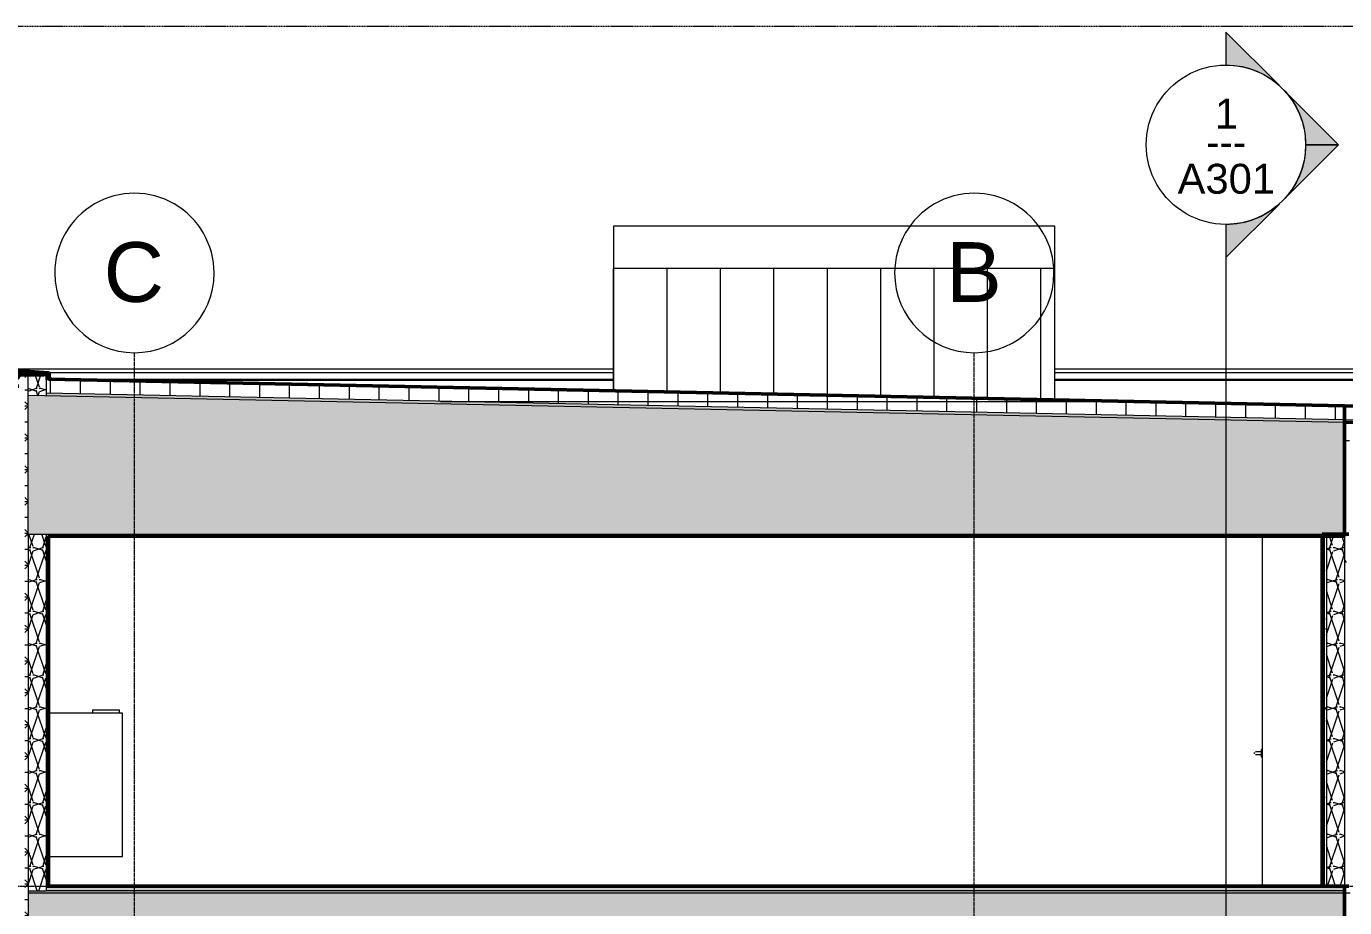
# Model space of a CAD drawing. Header units: inches. Extents: x 9661 to 16493, y -360 to 681.
# Drawn here: x 11249.6 to 11646.7, y 261.5 to 527 of the extents above; entities that cross this region are included whole.
import ezdxf

# ---------------------------------------------------------------- set-up
doc = ezdxf.new("R2010")
doc.units = ezdxf.units.IN
doc.header["$MEASUREMENT"] = 0
doc.linetypes.add('Aligning Line 1_8_', pattern=[0.25, 0.125, -0.125])
doc.linetypes.add('Grid Line 1_2_', pattern=[0.8749999999999999, 0.4999999999999999, -0.125, 0.125, -0.125])
for name, color, linetype, lineweight in [('0-1', 7, 'Continuous', 5), ('0-2', 135, 'Continuous', 9), ('A-DOOR-2', 7, 'Continuous', 9), ('A-FLOR-3', 55, 'Continuous', 13), ('A-FLOR-4', 8, 'Continuous', 5), ('A-FLOR-9', 192, 'Continuous', 50), ('A-FLOR-LEVL-1', 51, 'Grid Line 1_2_', 9), ('A-FLOR-MCUT', 51, 'Continuous', 13), ('A-FLOR-PATT-2', 8, 'Continuous', 9), ('A-GENM-1', 135, 'Continuous', 9), ('A-ROOF', 132, 'Continuous', 13), ('A-ROOF-1', 55, 'Continuous', 13), ('A-ROOF-2', 132, 'Continuous', 50), ('A-ROOF-PATT-1', 132, 'Continuous', 9), ('A-WALL', 113, 'Continuous', 13), ('A-WALL-1', 10, 'Continuous', 13), ('A-WALL-2', 55, 'Continuous', 13), ('A-WALL-8', 113, 'Continuous', 50), ('A-WALL-PATT-1', 7, 'Continuous', 9), ('A-WALL-PATT-2', 53, 'Continuous', 9), ('A-WALL-PATT-3', 135, 'Continuous', 9), ('A-WALL-PATT-5', 111, 'Continuous', 9), ('G-ANNO-SYMB', 111, 'Aligning Line 1_8_', 9), ('G-ANNO-SYMB-1', 111, 'Continuous', 9), ('I-WALL-1', 55, 'Continuous', 13), ('I-WALL-2', 250, 'Continuous', 50), ('S-BEAM-1', 135, 'Continuous', 9), ('S-FNDN-1', 55, 'Continuous', 13), ('S-GRID-1', 1, 'Grid Line 1_2_', 9), ('S-GRID-IDEN', 1, 'Continuous', 9)]:
    doc.layers.add(name, color=color, linetype=linetype, lineweight=lineweight)
doc.styles.add('Arial', font='arial.ttf', dxfattribs={"height": 8.999999999999991})
doc.styles.add('Arial_1', font='arial.ttf', dxfattribs={"height": 17.99999999999998})
doc.styles.add('Century Gothic', font='ufonts.com_century-gothic.ttf', dxfattribs={"height": 8.999999999999991})
pattern_1 = [(0, (10995.947, 72), (30.72, 7.68), [1.267, -21.773, 1.267, -21.773, -122.88]), (0, (10995.947, 72), (30.72, 7.68), [-46.08, 1.267, -44.813, 1.267, -21.773, -53.76]), (0, (10995.947, 72), (30.72, 7.68), [-115.2, 1.267, -14.093, 1.267, -37.133]), (120, (11007.467, 75.84), (-22.01107510106448, 22.76430040425796), [1.267, -21.773, 1.267, -21.773, -122.88]), (120, (11007.467, 75.84), (-22.01107510106448, 22.76430040425796), [-46.07999999999999, 1.267, -44.813, 1.267, -21.773, -53.75999999999999]), (120, (11007.467, 75.84), (-22.01107510106448, 22.76430040425796), [-115.2, 1.267, -14.093, 1.267, -37.133]), (240, (11011.307, 91.2), (-8.708924898935503, -30.44430040425795), [1.267, -21.773, 1.267, -21.773, -122.88]), (240, (11011.307, 91.2), (-8.708924898935503, -30.44430040425795), [-46.08, 1.267, -44.813, 1.267, -21.773, -53.76]), (240, (11011.307, 91.2), (-8.708924898935503, -30.44430040425795), [-115.2, 1.267, -14.093, 1.267, -37.133])]
pattern_2 = [(161.57, (10996.427, 72.48), (-3.839953775732406, -1.544153678278981e-05), [0, -27.322, 3.034, 0]), (18.43, (10995.467, 72.48), (-3.839953775732406, 1.544153678301186e-05), [0, -27.322, 3.034, 0]), (108.43, (10996.427, 72.48), (1.919622001632167, -9.600524588315459), [9.105999999999998, -21.25]), (71.57, (10995.467, 72.48), (1.919622001632168, 9.600524588315459), [9.106, -21.25])]
pattern_3 = [(0, (10995.947, 72), (0, 4.798), []), (315, (10995.947, 72), (4.798426617131912, 0), [6.786, -6.786]), (45, (10995.947, 72), (4.798426617131912, 0), [6.786, -6.786])]
pattern_4 = [(90, (11555.239, 398), (-16.082, 9.847384911943867e-16), [])]

# ---------------------------------------------------------------- blocks, each defined once
blk = doc.blocks.new('HOLLOW METAL - UNIT DOOR-2125825-BUILDING SECTION - EAST_WEST - LOOKING NORTH')
at = {"layer": 'A-DOOR-2'}
for p, q in [((11621.6744354805, 308.3937007874019), (11620.49333311829, 308.3937007874019)), ((11620.49333311829, 307.6062992125987), (11621.6744354805, 307.6062992125987)), ((11621.9893961104, 309.1811023622051), (11621.6744354805, 309.1811023622051)), ((11621.6744354805, 308.0000000000001), (11621.6744354805, 309.1811023622047)), ((11621.6744354805, 306.8188976377953), (11621.6744354805, 308.0000000000001)), ((11621.6744354805, 306.8188976377956), (11621.9893961104, 306.8188976377956))]:
    blk.add_line(p, q, dxfattribs=at)
at = {"layer": 'A-DOOR-2', "flags": 128}
for points in [[(11619.90278193719, 307.6062992125987), (11619.90325431515, 307.6062992125987), (11619.90467069331, 307.6062992125987), (11619.90702880578, 307.6062992125987), (11619.91032488008, 307.6062992125987), (11619.91455364319, 307.6062992125987), (11619.91970833, 307.6062992125987), (11619.9257806941, 307.6062992125987), (11619.932761021, 307.6062992125987), (11619.94063814368, 307.6062992125987), (11619.94939946042, 307.6062992125987), (11619.95903095497, 307.6062992125987), (11619.96951721901, 307.6062992125987), (11619.98084147675, 307.6062992125987), (11619.99298561179, 307.6062992125987), (11620.0059301961, 307.6062992125987), (11620.01965452112, 307.6062992125987), (11620.03413663084, 307.6062992125987), (11620.04935335699, 307.6062992125987), (11620.06528035605, 307.6062992125987), (11620.08189214821, 307.6062992125987), (11620.09916215815, 307.6062992125987), (11620.11706275755, 307.6062992125987), (11620.13556530925, 307.6062992125987), (11620.15464021313, 307.6062992125987), (11620.17425695341, 307.6062992125987), (11620.19438414749, 307.6062992125987), (11620.21498959614, 307.6062992125987), (11620.23604033506, 307.6062992125987), (11620.25750268754, 307.6062992125987), (11620.27934231841, 307.6062992125987), (11620.3015242889, 307.6062992125987), (11620.32401311261, 307.6062992125987), (11620.3467728122, 307.6062992125987), (11620.36976697702, 307.6062992125987), (11620.39295882131, 307.6062992125987), (11620.41631124306, 307.6062992125987), (11620.43978688337, 307.6062992125987), (11620.46334818625, 307.6062992125987), (11620.48695745862, 307.6062992125987), (11620.49333311829, 307.6062992125987)], [(11620.49333311829, 308.3937007874019), (11620.46971736976, 308.3937007874019), (11620.44613940138, 308.3937007874019), (11620.42263693289, 308.3937007874019), (11620.39924756321, 308.3937007874019), (11620.37600871035, 308.3937007874019), (11620.35295755151, 308.3937007874019), (11620.33013096363, 308.3937007874019), (11620.30756546439, 308.3937007874019), (11620.28529715376, 308.3937007874019), (11620.2633616563, 308.3937007874019), (11620.24179406412, 308.3937007874019), (11620.22062888077, 308.3937007874019), (11620.19989996602, 308.3937007874019), (11620.17964048173, 308.3937007874019), (11620.15988283873, 308.3937007874019), (11620.14065864505, 308.3937007874019), (11620.12199865529, 308.3937007874019), (11620.10393272146, 308.3937007874019), (11620.0864897452, 308.3937007874019), (11620.06969763154, 308.3937007874019), (11620.0535832443, 308.3937007874019), (11620.03817236304, 308.3937007874019), (11620.0234896419, 308.3937007874019), (11620.00955857009, 308.3937007874019), (11619.99640143435, 308.3937007874019), (11619.98403928331, 308.3937007874019), (11619.97249189376, 308.3937007874019), (11619.96177773906, 308.3937007874019), (11619.95191395957, 308.3937007874019), (11619.94291633524, 308.3937007874019), (11619.93479926035, 308.3937007874019), (11619.92757572049, 308.3937007874019), (11619.92125727177, 308.3937007874019), (11619.91585402237, 308.3937007874019), (11619.91137461633, 308.3937007874019), (11619.90782621976, 308.3937007874019), (11619.90521450932, 308.3937007874019), (11619.90354366319, 308.3937007874019), (11619.90281635438, 308.3937007874019)]]:
    blk.add_lwpolyline(points, dxfattribs=at)
at = {"layer": 'A-DOOR-2'}
for radius, start, end in [(0.3937007874010305, 150.0000000001011, 180), (0.3937007874031434, 180, 210.0000000000293), (0.3937007874010305, 82.77245061744236, 90), (0.3937007874020295, 269.9999999999996, 277.2275493833369)]:
    blk.add_arc((11619.9027819372, 308), radius, start, end, dxfattribs=at)
blk = doc.blocks.new('Dimension Lumber - LVL - 3_5X5_5-V17-BUILDING SECTION - EAST_WEST - LOOKING NORTH')
at = {"layer": 'S-BEAM-1'}
for p, q in [((11646.7393961105, 407.6645406707765), (11648.35673748464, 407.6308342482089)), ((11648.24213887188, 402.1320282725488), (11646.7393961105, 402.1633463871631))]:
    blk.add_line(p, q, dxfattribs=at)
blk = doc.blocks.new('CTR - 1st Phase - Common Walls_rvt-1-BUILDING SECTION - EAST_WEST - LOOKING NORTH')
at = {"layer": 'A-WALL-PATT-1'}
h = blk.add_hatch(dxfattribs=at)
h.set_pattern_fill('FP_1', color=256, style=0, pattern_type=2)
h.set_pattern_definition(pattern_1)
h.paths.add_polyline_path([(11640.6143961105, 268), (11640.6143961105, 373.3749815333413), (11639.9893961105, 373.3749815333413), (11639.9893961105, 268)], flags=0)
h = blk.add_hatch(dxfattribs=at)
h.set_pattern_fill('FP_1', color=256, style=0, pattern_type=2)
h.set_pattern_definition(pattern_1)
h.paths.add_polyline_path([(11641.23939611049, 268), (11641.23939611049, 373.3749815333413), (11640.6143961105, 373.3749815333413), (11640.6143961105, 268)], flags=0)
h = blk.add_hatch(dxfattribs=at)
h.set_pattern_fill('FP_1', color=256, style=0, pattern_type=2)
h.set_pattern_definition(pattern_1)
h.paths.add_polyline_path([(11647.3643961105, 268), (11647.3643961105, 373.9999815333431), (11646.73939611051, 373.9999815333431), (11646.7393961105, 268)], flags=0)
at = {"layer": 'A-WALL-PATT-2'}
h = blk.add_hatch(dxfattribs=at)
h.set_pattern_fill('FP_4', color=256, style=0, pattern_type=2)
h.set_pattern_definition(pattern_2)
h.paths.add_polyline_path([(11646.7393961105, 268), (11646.73939611051, 373.9999815333417), (11641.23939611049, 373.9999815333417), (11641.23939611049, 268)], flags=0)
at = {"layer": 'A-WALL-1'}
for p, q in [((11640.61439611049, 373.9999999998856), (11640.61439611049, 267.9999999999999)), ((11641.23939611049, 373.9999999998856), (11641.23939611049, 267.9999999999999)), ((11646.73939611049, 373.9999999998856), (11646.73939611049, 267.9999999999999))]:
    blk.add_line(p, q, dxfattribs=at)
at = {"layer": 'I-WALL-1'}
blk.add_line((11621.9893961104, 267.9999999999999), (11621.9893961104, 373.3749815333413), dxfattribs=at)
at = {"layer": 'I-WALL-2'}
for p, q in [((11639.98939611049, 373.9999999998856), (11639.98939611049, 267.9999999999999)), ((11647.98939611049, 373.9999999998856), (11639.98939611049, 373.9999999998856)), ((11639.98939611049, 267.9999999999999), (11647.98939611049, 267.9999999999999))]:
    blk.add_line(p, q, dxfattribs=at)
at = {"layer": '0-2'}
for name in ['Dimension Lumber - LVL - 3_5X5_5-V17-BUILDING SECTION - EAST_WEST - LOOKING NORTH', 'HOLLOW METAL - UNIT DOOR-2125825-BUILDING SECTION - EAST_WEST - LOOKING NORTH']:
    blk.add_blockref(name, (0, 0), dxfattribs=at)
blk = doc.blocks.new('Basic Wall _ EXT - FIBER CEMENT - SMALL - ___-2145931-BUILDING SECTION - EAST_WEST - LOOKING NORTH')
at = {"layer": 'A-WALL-1'}
h = blk.add_hatch(color=256, dxfattribs=at)
h.paths.add_polyline_path([(11247.38548986048, 418.5387564382648), (11247.35392238994, 418.617496595712), (11240.90416868915, 418.617496595712), (11240.90416868908, 423.5790253751289), (11256.33462787912, 422.4837115975643), (11256.38506831664, 422.4143501840437), (11256.40756841615, 422.3545258244436), (11256.41354497148, 421.4394534920731), (11256.48630857367, 421.4394534920731), (11256.44400082447, 422.4660916649676), (11256.3779487032, 422.544179464301), (11256.25882352029, 422.6032249393088), (11240.8254285317, 423.6633598175461), (11240.8254285317, 418.538756438265), (11247.38357816123, 418.5387796630823)], flags=0)
h.paths.add_polyline_path([(11256.9334423275, 420.6726883622194), (11256.52622843125, 421.3039310444098), (11256.46006145732, 421.2612468092151), (11256.8889640888, 420.6736035391015)], flags=0)
h.paths.add_polyline_path([(11256.73438333724, 420.6767841670756), (11256.3725536369, 421.2612468092151), (11256.30873049779, 421.2222394412638), (11256.64092608117, 420.6787071281173), (11256.69454235102, 420.6776039286177)], flags=0)
h.paths.add_polyline_path([(11246.9274396595, 420.7941464301599), (11247.30249372779, 421.475388186268), (11247.26931043209, 421.4959321650061), (11246.86049139837, 420.8355945028546)], flags=0)
h.paths.add_polyline_path([(11256.33923001795, 421.3936748821493), (11256.32086987391, 421.8730654661592), (11256.26439611048, 422.0061839862042), (11256.06648214655, 422.0787401573966), (11254.9181008964, 422.0787401573966), (11254.9181008964, 421.9999999998905), (11256.26439611048, 421.9999999998905), (11256.26597110952, 421.3936748821493)], flags=0)
h.paths.add_polyline_path([(11248.77274497277, 422.0411138086119), (11248.87949195463, 421.9999999998904), (11248.90023011092, 422.0558783027408), (11248.82411513484, 422.0470631645028)], flags=0)
h.paths.add_polyline_path([(11247.38548986048, 421.6275297957985), (11247.38939611048, 422.8679948151722), (11247.49951354713, 423.0155725167153), (11247.66847980531, 422.9916990652501), (11248.77274497277, 422.0411138086119), (11248.82411513484, 422.1007889196129), (11247.66847980536, 423.0586323299262), (11247.44290500395, 423.0741464454863), (11247.30674970298, 422.8619056992048), (11247.30674970298, 421.6275297958284)], flags=0)
h.paths.add_polyline_path([(11255.78746955239, 422.1562060842542), (11255.78746955239, 422.2349462416977), (11254.7139428545, 422.2429761338889), (11254.7139428545, 422.3651451140643), (11256.15033884044, 422.3545258244436), (11256.18622180699, 422.2429761338889), (11256.26117925958, 422.267088220081), (11256.18622180699, 422.4659278999507), (11254.63520269707, 422.4143501840437), (11254.63520269707, 422.1562060842542), (11254.88535150601, 422.1562060842542)], flags=0)
at = {"layer": 'A-WALL-2'}
for p, q in [((11247.38548986048, 421.6275297957981), (11247.38548986048, 421.9999999998856)), ((11254.9181008964, 421.9999999998856), (11255.63939611048, 421.9999999998155)), ((11255.63939611048, 421.9999999998155), (11256.08923001799, 421.9999999997718)), ((11256.26048986048, 421.8287401572522), (11256.26048986048, 421.3936748821479)), ((11247.38548986048, 418.5387564382646), (11247.38548986048, 418.6174965957115))]:
    blk.add_line(p, q, dxfattribs=at)
at = {"layer": 'A-WALL-8'}
for p, q in [((11256.26647069521, 422.602699647443), (11240.82542853171, 423.6633598175411)), ((11240.82542853171, 423.6633598175411), (11240.82542853171, 418.5387564382646)), ((11240.90416868915, 418.6174965957115), (11240.90416868915, 423.5790253751241)), ((11240.90416868915, 423.5790253751241), (11256.2588235203, 422.5242992347067)), ((11247.26931043209, 421.4959321650045), (11246.86049139838, 420.8355945028542)), ((11246.9274396595, 420.7941464301595), (11247.33625869325, 421.4544840922667)), ((11247.30674970298, 422.8619056993132), (11247.30674970298, 421.6275297958268)), ((11247.38548986048, 421.9999999998856), (11247.38548986046, 422.8619056992)), ((11247.66847980532, 422.9916990652486), (11248.77274497279, 422.0411138086329)), ((11248.82411513484, 422.1007889196156), (11247.71984996738, 423.0513741762531)), ((11249.81270904107, 422.040257396555), (11248.98721539924, 422.040257396555)), ((11248.9872153992, 421.9615172390798), (11249.81270904107, 421.9615172390798)), ((11249.81270904107, 421.9615172390798), (11249.81270904107, 422.040257396555)), ((11256.19716443428, 422.4660916649626), (11254.63520269708, 422.4427156807104)), ((11254.63520269708, 422.4427156807104), (11254.63520269708, 422.1562060842538)), ((11254.63520269708, 422.1562060842538), (11255.78746955239, 422.1562060842538)), ((11254.7139428545, 422.365145114064), (11256.14005733256, 422.3864880375027)), ((11254.7139428545, 422.2349462416973), (11254.7139428545, 422.365145114064)), ((11255.78746955239, 422.2349462416973), (11254.7139428545, 422.2349462416973)), ((11256.08923001795, 422.0787401573962), (11254.9181008964, 422.0787401573962)), ((11254.9181008964, 422.0787401573962), (11254.9181008964, 421.9999999998856)), ((11255.78746955239, 422.1562060842538), (11255.78746955239, 422.2349462416973)), ((11256.14005733256, 422.3864880375027), (11256.186221807, 422.2429761338886)), ((11256.186221807, 422.2429761338886), (11256.26117925958, 422.2670882200806)), ((11256.26117925958, 422.2670882200806), (11256.19716443428, 422.4660916649626)), ((11256.3087304978, 421.2222394412619), (11256.64092608118, 420.6787071281162)), ((11256.33923001795, 421.393674882152), (11256.33923001795, 421.8287401573961)), ((11256.73438333724, 420.6767841670747), (11256.37591601167, 421.2633018223565)), ((11256.40756841616, 422.3545258244366), (11256.40756841609, 421.4394534921488)), ((11256.46006145733, 421.2612468092133), (11256.83847931818, 420.6746423053897)), ((11256.48630857367, 421.4394534920758), (11256.4863085736, 422.3545258244386)), ((11256.9334423275, 420.6726883622188), (11256.52622843125, 421.3039310445239)), ((11240.82542853171, 418.5387564382646), (11247.38548986048, 418.5387564382646)), ((11247.38548986048, 418.6174965957115), (11240.90416868915, 418.6174965957115)), ((11246.86049139838, 420.8355945028542), (11246.9274396595, 420.7941464301595)), ((11256.64092608118, 420.6787071281162), (11256.73438333724, 420.6767841670747)), ((11256.83847931818, 420.6746423053897), (11256.9334423275, 420.6726883622188))]:
    blk.add_line(p, q, dxfattribs=at)
for centre, radius, start, end in [((11247.05674970298, 421.6275297958268), 0.250000000001819, 328.2381001489906, 0), ((11247.55674970298, 422.8619056993132), 0.2499999999992051, 49.27712310265134, 180), ((11247.056749703, 421.6275297957981), 0.3287401574798514, 328.238100147839, 0), ((11247.55674970298, 422.8619056992), 0.1712598425201577, 49.27712310548714, 180), ((11248.9872153992, 422.2902573964197), 0.3287401574813464, 229.2771231024744, 269.9999999999996), ((11248.98721539924, 422.2902573965551), 0.250000000001819, 229.2771231025258, 269.9999999999996), ((11256.08923001795, 421.8287401573961), 0.25, 0, 90), ((11256.08923001799, 421.8287401572522), 0.1712598425201577, 0, 90), ((11256.23630857359, 422.3545258244366), 0.1712598425205771, 0, 82.44565110688566), ((11256.58923001796, 421.3936748821479), 0.3287401574798423, 180, 211.4324012802857), ((11256.2363085736, 422.3545258244386), 0.25, 0, 83.07046996149903), ((11256.58923001796, 421.393674882152), 0.250000000001378, 180, 211.4324012803317), ((11256.73630857357, 421.4394534921488), 0.3287401574816613, 180, 212.8260135450879), ((11256.7363085736, 421.4394534920758), 0.2500000000000126, 180, 212.8260135471569)]:
    blk.add_arc(centre, radius, start, end, dxfattribs=at)
blk = doc.blocks.new('Basic Wall _ EXT - FIBER CEMENT - SMALL - ___-2145932-BUILDING SECTION - EAST_WEST - LOOKING NORTH')
at = {"layer": 'A-WALL-2'}
for p, q in [((11248.33213644512, 422.524299234716), (11256.25882352029, 422.5242992347161)), ((11248.39975435873, 422.4660916649625), (11256.19716443428, 422.4660916649625)), ((11248.42690950866, 422.4427156807103), (11254.63520269707, 422.4427156807103)), ((11248.75973874759, 422.1562060842538), (11254.63520269707, 422.1562060842538)), ((11248.80513488546, 422.0787401573961), (11254.9181008964, 422.0787401573961)), ((11254.71089969773, 422.2429761338885), (11256.18622180699, 422.2429761338885))]:
    blk.add_line(p, q, dxfattribs=at)
at = {"layer": 'A-WALL-2', "flags": 128}
for points in [[(11256.33923001795, 421.828740157396), (11256.33071147452, 421.8934449186717), (11256.3057363689, 421.953740157396), (11256.26600671325, 422.0055168526927), (11256.21423001795, 422.0452465083421), (11256.15393477923, 422.0702216139683), (11256.08923001795, 422.0787401573961)], [(11256.26597110952, 421.333893871306), (11256.28223207345, 421.2761063778433), (11256.30873049788, 421.2222394413145)], [(11256.48630857367, 422.3545258244385), (11256.47904515105, 422.4143501840389), (11256.45767694166, 422.4706983067855), (11256.42344559617, 422.5202959508438), (11256.37834020843, 422.5602611270159), (11256.32498173438, 422.5882715635852), (11256.2664706952, 422.602699647443)], [(11256.37591601166, 421.2633018223564), (11256.35576451524, 421.3042664986388), (11256.34339839297, 421.3482126763021), (11256.33923001795, 421.3936748821519)], [(11256.40756841615, 421.4394534921487), (11256.41354497148, 421.3770535861947), (11256.43125732774, 421.3169225633183), (11256.46006145729, 421.2612468091905)], [(11256.5262284313, 421.3039310445566), (11256.50432349446, 421.3462712887136), (11256.49085361874, 421.3919996713801), (11256.48630857367, 421.4394534920757)]]:
    blk.add_lwpolyline(points, dxfattribs=at)
blk = doc.blocks.new('Basic Wall _ EXT - FIBER CEMENT - SMALL - ___-2145935-BUILDING SECTION - EAST_WEST - LOOKING NORTH')
at = {"layer": 'A-WALL-2'}
for p, q in [((11426.4893961105, 423.6633598175411), (11240.8254285317, 423.6633598175411)), ((11426.4893961105, 422.602699647443), (11256.2664706952, 422.602699647443)), ((12125.15336368927, 423.6633598175411), (11559.4893961105, 423.6633598175411)), ((12109.71232152576, 422.602699647443), (11559.4893961105, 422.602699647443)), ((11426.4893961105, 420.5719520895087), (11261.82929587334, 420.5719520895087)), ((11269.45409411039, 420.4150655022417), (11426.4893961105, 420.4150655022417)), ((12108.98036504494, 420.5719520895087), (11559.4893961105, 420.5719520895087)), ((11559.4893961105, 420.4150655022416), (12109.3029799352, 420.4150655022416))]:
    blk.add_line(p, q, dxfattribs=at)
blk = doc.blocks.new('V-Series_EWC4_SPVU_RFA_2015 - 2ND AND 3RD FLOOR-V25-BUILDING SECTION - EAST_WEST - LOOKING NORTH')
at = {"layer": 'A-GENM-1'}
for p, q in [((11278.57689611048, 188.0624999999872), (11256.26439611048, 188.0624999999872)), ((11269.57689611048, 189.0624999999872), (11277.57689611048, 189.0624999999872)), ((11269.57689611048, 189.0624999999872), (11269.57689611048, 188.0624999999872)), ((11277.57689611048, 189.0624999999872), (11277.57689611048, 188.0624999999872)), ((11278.57689611048, 187.5624999999873), (11278.57689611048, 188.0624999999872)), ((11278.57689611048, 144.9374999999871), (11278.57689611048, 187.5624999999873)), ((11256.26439611048, 144.9374999999871), (11278.57689611048, 144.9374999999871))]:
    blk.add_line(p, q, dxfattribs=at)
blk = doc.blocks.new('Grid - Grid Head - Circle-50561-BUILDING SECTION - EAST_WEST - LOOKING NORTH')
at = {"layer": 'S-GRID-IDEN'}
for radius, start, end in [(23.99999999999992, 359.9999999999994, 179.9999999999997), (23.99999999999989, 179.9999999999997, 359.9999999999991)]:
    blk.add_arc((11847.1893961105, 475.8625226463849), radius, start, end, dxfattribs=at)
blk = doc.blocks.new('Section - Section Head - Filled-22785-BUILDING SECTION - EAST_WEST - LOOKING NORTH')
at = {"layer": 'G-ANNO-SYMB-1'}
h = blk.add_hatch(color=256, dxfattribs=at)
edge = h.paths.add_edge_path(flags=0)
edge.add_arc((10178.18939611049, 472.9348735142124), 24.03123559096272, 89.99999999999989, 132.0783950246249, ccw=False)
edge.add_line((10178.18939611049, 496.966109105176), (10178.18939611049, 506.8759990111666))
edge.add_line((10178.18939611049, 506.8759990111666), (10162.08494075386, 490.7715436545297))
h = blk.add_hatch(color=256, dxfattribs=at)
edge = h.paths.add_edge_path(flags=0)
edge.add_line((10161.21883336202, 489.9054362626895), (10144.24827061354, 472.9348735142125))
edge.add_line((10144.24827061354, 472.9348735142125), (10154.18939611049, 472.9348735142124))
edge.add_arc((10178.18939611049, 472.9348735142121), 23.99999999999891, 135, 179.9999999999995, ccw=False)
h = blk.add_hatch(color=256, dxfattribs=at)
edge = h.paths.add_edge_path(flags=0)
edge.add_arc((10178.18939611049, 472.9348735142124), 23.99999999999989, 180.0000000000001, 225.0000000000011, ccw=False)
edge.add_line((10154.18939611049, 472.9348735142124), (10144.24827061354, 472.9348735142125))
edge.add_line((10144.24827061354, 472.9348735142125), (10161.21883336202, 455.9643107657353))
h = blk.add_hatch(color=256, dxfattribs=at)
edge = h.paths.add_edge_path(flags=0)
edge.add_line((10162.08494075386, 455.098203373895), (10178.18939611049, 438.9937480172579))
edge.add_line((10178.18939611049, 438.9937480172579), (10178.18939611049, 448.9036379232484))
edge.add_arc((10178.18939611049, 472.9348735142123), 24.03123559096389, 227.9216049753765, 270, ccw=False)
for p, q in [((10162.08494075386, 490.7715436545297), (10178.18939611049, 506.8759990111666)), ((10178.18939611049, 506.8759990111666), (10178.18939611049, 496.966109105176)), ((10144.24827061354, 472.9348735142125), (10161.21883336202, 489.9054362626895)), ((10154.18939611049, 472.9348735142124), (10144.24827061354, 472.9348735142125)), ((10161.21883336202, 455.9643107657353), (10144.24827061354, 472.9348735142125)), ((10144.24827061354, 472.9348735142125), (10154.18939611049, 472.9348735142124)), ((10178.18939611049, 438.9937480172579), (10162.08494075386, 455.098203373895)), ((10178.18939611049, 448.9036379232484), (10178.18939611049, 438.9937480172579))]:
    blk.add_line(p, q, dxfattribs=at)
for centre, radius, start, end in [((10178.18939611049, 472.966109105176), 23.99999999999988, 89.9999999999998, 269.9999999999994), ((10178.18939611049, 472.9348735142124), 24.03123559096272, 89.9999999999996, 132.0783950246245), ((10178.18939611049, 472.966109105176), 24, 269.9999999999996, 90), ((10178.18939611049, 472.9348735142121), 23.99999999999891, 134.9999999999997, 179.9999999999992), ((10178.18939611049, 472.9348735142124), 23.99999999999989, 179.9999999999997, 225.0000000000008), ((10178.18939611049, 472.9348735142123), 24.03123559096389, 227.9216049753762, 269.9999999999996)]:
    blk.add_arc(centre, radius, start, end, dxfattribs=at)

msp = doc.modelspace()

# ---------------------------------------------------------------- hatches: boundary and pattern name
at = {"layer": 'A-FLOR-4'}
h = msp.add_hatch(color=256, dxfattribs=at)
h.paths.add_polyline_path([(11373.18210150601, 267.6249999999865), (11646.7393961105, 267.6249999999874), (11646.7393961105, 267.8749999999889), (11255.63939611048, 267.8749999999875), (11255.63939611048, 267.6249999999874), (11353.46597650601, 267.6249999999864)], flags=0)
h.paths.add_polyline_path([(10761.98222650601, 267.6249999999872), (10843.13939611048, 267.6249999999876), (10843.13106277715, 267.8749999999889), (10452.03939611046, 267.874999999986), (10452.03939611046, 267.6249999999874), (10742.26610150601, 267.6249999999871)], flags=0)
at = {"layer": 'A-FLOR-PATT-2'}
h = msp.add_hatch(dxfattribs=at)
h.set_pattern_fill('FP_2', color=256, style=0, pattern_type=2)
h.set_pattern_definition([(0, (10995.947, 72), (15.36, 3.84), [1.267, -10.253, 1.267, -10.253, -61.44]), (0, (10995.947, 72), (15.36, 3.84), [-23.04, 1.267, -21.773, 1.267, -10.253, -26.88]), (0, (10995.947, 72), (15.36, 3.84), [-57.6, 1.267, -6.412999999999999, 1.267, -17.933]), (120, (11001.707, 73.92), (-11.00553755053224, 11.38215020212898), [1.267, -10.253, 1.267, -10.253, -61.43999999999999]), (120, (11001.707, 73.92), (-11.00553755053224, 11.38215020212898), [-23.04, 1.267, -21.773, 1.267, -10.253, -26.88]), (120, (11001.707, 73.92), (-11.00553755053224, 11.38215020212898), [-57.59999999999999, 1.267, -6.412999999999998, 1.267, -17.933]), (240, (11003.627, 81.6), (-4.354462449467752, -15.22215020212898), [1.267, -10.253, 1.267, -10.253, -61.44]), (240, (11003.627, 81.6), (-4.354462449467752, -15.22215020212898), [-23.04, 1.267, -21.773, 1.267, -10.253, -26.88]), (240, (11003.627, 81.6), (-4.354462449467752, -15.22215020212898), [-57.6, 1.267, -6.412999999999999, 1.267, -17.933])])
h.paths.add_polyline_path([(11629.9893961104, 266.6249999999874), (11646.7393961105, 266.6249999999875), (11646.7393961105, 267.6249999999874), (11255.63939611048, 267.6249999999874), (11255.63939611048, 266.6249999999876), (11629.49172650601, 266.6249999999874)], flags=0)
h.paths.add_polyline_path([(10642.18939611047, 266.6249999999868), (10843.13939611048, 266.6249999999876), (10843.11439184827, 267.624936066819), (10452.03939611046, 267.6249999999874), (10452.03939611046, 266.6249999999874), (10623.96935150601, 266.6249999999868)], flags=0)
h = msp.add_hatch(dxfattribs=at)
h.set_pattern_fill('FP_3', color=256, style=0, pattern_type=2)
h.set_pattern_definition(pattern_3)
h.paths.add_polyline_path([(11639.9893961105, 265.8749999999889), (11646.7393961105, 265.8749999999889), (11646.7393961105, 266.6249999999875), (11250.13939611048, 266.6249999999874), (11250.13939611048, 265.8749999999875), (11629.9893961104, 265.8749999999888)], flags=0)
h.paths.add_polyline_path([(10648.93939611047, 265.874999999988), (10848.63939611048, 265.8749999999888), (10848.61700805078, 266.6249999999876), (10452.03939611046, 266.6249999999874), (10452.03939611046, 265.8749999999873), (10643.68547650601, 265.874999999988)], flags=0)
h = msp.add_hatch(dxfattribs=at)
h.set_pattern_fill('FP_4', color=256, style=0, pattern_type=2)
h.set_pattern_definition(pattern_2)
h.paths.add_polyline_path([(11570.34335150601, 241.8749999999872), (11646.7393961105, 241.8749999999875), (11646.7393961105, 265.8749999999889), (11250.13939611048, 265.843749999986), (11250.13939611048, 241.8749999999874), (11491.47885150601, 241.8749999999868)], flags=0)
h.paths.add_polyline_path([(10466.24035150601, 241.8749999999862), (10848.63939611048, 241.8749999999875), (10848.63939611048, 265.8749999999888), (10452.03939611047, 265.8749999999873), (10452.03939611046, 241.8749999999862)], flags=0)
at = {"layer": 'A-ROOF-1'}
h = msp.add_hatch(color=256, dxfattribs=at)
h.paths.add_polyline_path([(11942.58984042417, 406.5647357330226), (11837.18939611051, 408.733437840376), (11837.18939611052, 408.483384925355), (11930.08939611045, 406.5718898924349), (11930.08939611045, 406.7727875107809), (11932.4346590078, 406.7337540090219)], flags=0)
h.paths.add_polyline_path([(11646.73939611051, 412.4020526220166), (11646.73939611051, 412.6521055370378), (11256.26439611048, 420.6864545465103), (11256.26439611048, 420.4364016314892), (11639.34978900601, 412.554099955445)], flags=0)
at = {"layer": 'A-ROOF-PATT-1'}
h = msp.add_hatch(dxfattribs=at)
h.set_pattern_fill('FP_14', color=256, style=0, pattern_type=2)
h.set_pattern_definition([(0, (10995.947, 72), (0, 9), []), (90, (10995.947, 72), (-9, 5.51091059616309e-16), [])])
h.paths.add_polyline_path([(12110.3393961105, 398.8622490681987), (12110.3393961105, 402.522787510781), (11932.4346590078, 402.5227875107812), (12109.71439611049, 398.8751089648143)], flags=0)
h.paths.add_polyline_path([(11846.36910150601, 402.5227875107809), (11930.08939611045, 402.5227875107812), (11930.08939611045, 406.5718898924349), (11837.18939611051, 408.4509434276272), (11837.18939611051, 402.5227875107811), (11838.68550933292, 402.5227875107811)], flags=0)
h.paths.add_polyline_path([(11646.73939611051, 408.4012059816791), (11646.73939611051, 412.4020526220166), (11255.63939611048, 420.4364016314892), (11255.63939611048, 416.4484148877671), (11609.77560150601, 409.1617669050851)], flags=0)
h = msp.add_hatch(dxfattribs=at)
h.set_pattern_fill('FP_4', color=256, style=0, pattern_type=2)
h.set_pattern_definition(pattern_2)
h.paths.add_polyline_path([(12075.92177877241, 373.9999815333416), (12115.8393961105, 373.9999815333417), (12115.8393961105, 397.9989232329196), (11895.97641756484, 402.522787510781), (11837.18939611051, 402.5227875107811), (11837.18939611052, 375.9999999998997), (11841.3115406357, 375.9999999998997), (11837.18939611052, 373.9999815333407), (12043.53035150601, 373.9999815333414)], flags=0)
h.paths.add_polyline_path([(11621.98939611045, 373.9999815333416), (11646.73939611051, 373.9999815333417), (11646.73939611051, 407.6510472366159), (11250.13939611049, 415.8114232329196), (11250.13939611049, 373.9999815333418), (11570.34335150601, 373.9999815333414)], flags=0)
h = msp.add_hatch(dxfattribs=at)
h.set_pattern_fill('FP_3', color=256, style=0, pattern_type=2)
h.set_pattern_definition(pattern_3)
h.paths.add_polyline_path([(12110.3393961105, 398.112090323131), (12110.3393961105, 398.8622490681987), (11932.4346590021, 402.5227875107812), (11895.97641756484, 402.522787510781), (12109.71439611049, 398.1249502197469)], flags=0)
h.paths.add_polyline_path([(11646.73939611051, 407.6510472366159), (11646.73939611051, 408.4012059816791), (11255.63939611048, 416.4484148877671), (11255.63939611048, 415.6982561427037), (11610.28115467324, 408.401205981679)], flags=0)
h = msp.add_hatch(dxfattribs=at)
h.set_pattern_fill('FP_1', color=256, style=0, pattern_type=2)
h.set_pattern_definition(pattern_1)
h.paths.add_polyline_path([(11845.67003329453, 373.3749815333406), (12077.18939611037, 373.3749815333425), (12077.18939611037, 373.9999815333416), (11845.18939611051, 373.9999815333407), (11845.18939611051, 373.3749815333406)], flags=0)
h.paths.add_polyline_path([(12085.18939611037, 373.3749815333425), (12109.7143961105, 373.3749815333426), (12109.7143961105, 373.9999815333416), (12085.18939611037, 373.9999815333416), (12085.18939611037, 373.9437366934183)], flags=0)
h.paths.add_polyline_path([(11629.9893961104, 373.3749815333412), (11641.23939611049, 373.3837849138397), (11641.23939611049, 373.9999815333417), (11256.26439611048, 373.9999815333417), (11256.26439611048, 373.3749815333403), (11621.98939611045, 373.3749815333416)], flags=0)
at = {"layer": 'A-WALL-PATT-3'}
h = msp.add_hatch(dxfattribs=at)
h.set_pattern_fill('FP_41', color=256, style=0, pattern_type=2)
h.set_pattern_definition(pattern_4)
h.paths.add_polyline_path([(11434.9893961105, 417.0090385103541), (11434.9893961105, 453.9999999998993), (11426.4893961105, 453.9999999998993), (11426.4893961105, 417.1839331043244), (11432.33047650601, 417.0637480003105)], flags=0)
h = msp.add_hatch(dxfattribs=at)
h.set_pattern_fill('FP_41', color=256, style=0, pattern_type=2)
h.set_pattern_definition(pattern_4)
h.paths.add_polyline_path([(11559.4893961105, 414.4473471045555), (11559.4893961105, 453.9999999999001), (11434.9893961105, 453.9999999998997), (11434.9893961105, 417.0090385103541), (11550.62722650601, 414.6296936403993)], flags=0)
at = {"layer": 'A-WALL-PATT-5'}
h = msp.add_hatch(dxfattribs=at)
h.set_pattern_fill('FP_3', color=256, style=0, pattern_type=2)
h.set_pattern_definition(pattern_3)
h.paths.add_polyline_path([(11249.95632025601, 350.4999999999845), (11250.13939611048, 350.4999999999845), (11250.13939611049, 421.9999999998905), (11249.13939611048, 421.9999999998904), (11249.13939611048, 350.4999999999845)], flags=0)
h = msp.add_hatch(dxfattribs=at)
h.set_pattern_fill('FP_4', color=256, style=0, pattern_type=2)
h.set_pattern_definition(pattern_2)
h.paths.add_polyline_path([(11255.63939611048, 350.4999999999845), (11255.63939611048, 373.9999815333417), (11250.13939611049, 373.9999815333418), (11250.13939611048, 350.4999999999845), (11254.88535150601, 350.4999999999845)], flags=0)
h.paths.add_polyline_path([(11255.63939611048, 415.6982561427037), (11255.63939611048, 421.9999999997736), (11250.13939611049, 421.9999999998905), (11250.13939611049, 415.8114232329196), (11255.52220861048, 415.700667373319)], flags=0)
h = msp.add_hatch(dxfattribs=at)
h.set_pattern_fill('FP_3', color=256, style=0, pattern_type=2)
h.set_pattern_definition(pattern_3)
h.paths.add_polyline_path([(11249.13939611048, 109.7499999999888), (11250.13939611048, 109.8749999999872), (11250.13939611048, 350.4999999999845), (11249.13939611048, 350.4999999999845), (11249.13939611048, 112.2499999999874)], flags=0)
h = msp.add_hatch(dxfattribs=at)
h.set_pattern_fill('FP_4', color=256, style=0, pattern_type=2)
h.set_pattern_definition(pattern_2)
h.paths.add_polyline_path([(11255.63939611048, 134.6249999999858), (11255.63268369998, 241.8749999999874), (11250.13939611048, 241.8749999999874), (11250.15404310773, 134.6249999999874), (11254.88535150601, 134.6249999999858)], flags=0)
h.paths.add_polyline_path([(11250.15606277715, 266.6249999999874), (11255.63939611048, 266.6249999999874), (11255.63939611048, 350.4999999999702), (11250.13939611048, 350.4999999999845), (11250.13939611048, 266.6249999999874)], flags=0)
h = msp.add_hatch(dxfattribs=at)
h.set_pattern_fill('FP_1', color=256, style=0, pattern_type=2)
h.set_pattern_definition(pattern_1)
h.paths.add_polyline_path([(11256.26439611048, 135.9999999999989), (11256.26439611048, 241.8749999999874), (11255.63939611048, 241.8749999999874), (11255.63939611048, 135.9999999999989)], flags=0)
h.paths.add_polyline_path([(11255.63939611048, 267.999999999999), (11256.26439611048, 267.999999999999), (11256.26439611048, 350.4999999999876), (11255.63939611048, 350.4999999999876), (11255.63939611048, 269.3749999999874)], flags=0)

# ---------------------------------------------------------------- linework, layer by layer
at = {"layer": 'A-FLOR-3'}
for p, q in [((11628.73939611048, 413.0768656365992), (11628.73939611048, 413.0224705595629)), ((11628.73939611048, 413.0768656365992), (11646.7393961105, 412.7018656365989)), ((11648.36439611049, 265.8437499999872), (11646.7393961105, 265.8437499999872))]:
    msp.add_line(p, q, dxfattribs=at)
at = {"layer": 'A-FLOR-9'}
for p, q in [((11837.18939611052, 408.7341573032649), (11646.7393961105, 412.7018656365987)), ((11646.7393961105, 412.7018656365987), (11646.7393961105, 407.7007806848662)), ((11646.7393961105, 407.7007806848662), (11837.18939611052, 403.7330723515325)), ((11646.7393961105, 267.9999999999872), (11256.26439611048, 267.9999999999872)), ((11646.7393961105, 240.7499999999872), (11646.7393961105, 267.9999999999872))]:
    msp.add_line(p, q, dxfattribs=at)
at = {"layer": 'A-FLOR-LEVL-1'}
msp.add_line((9660.528362596373, 267.999999999923), (12376.05906771237, 267.9999999999046), dxfattribs=at)
at = {"layer": 'A-FLOR-MCUT'}
for p, q in [((11837.18939611052, 408.4841030556782), (11646.7393961105, 412.4518113890119)), ((11837.18939611052, 404.4832350942924), (11646.7393961105, 408.4509434276262)), ((11256.26439611048, 267.9999999999872), (11255.63939611048, 267.9999999999872)), ((11646.7393961105, 267.8749999999872), (11255.63939611048, 267.8749999999872)), ((11646.7393961105, 267.6249999999872), (11255.63939611048, 267.6249999999872)), ((11646.7393961105, 266.6249999999872), (11255.63939611048, 266.6249999999872)), ((11646.7393961105, 265.8749999999872), (11250.13939611048, 265.8749999999872))]:
    msp.add_line(p, q, dxfattribs=at)
at = {"layer": 'A-ROOF'}
for p, q in [((11646.7393961105, 412.4020526220164), (11255.63939611048, 420.4492615281043)), ((11255.63939611048, 420.4492615281043), (11255.63939611048, 415.6982561427032)), ((11646.7393961105, 407.6510472366153), (11250.13939611049, 415.8114232329191)), ((11646.7393961105, 408.4012059816786), (11255.63939611048, 416.4484148877665)), ((11250.13939611048, 373.9999815333413), (11646.7393961105, 373.9999815333413))]:
    msp.add_line(p, q, dxfattribs=at)
at = {"layer": 'A-ROOF-1'}
for p, q in [((11426.4893961105, 466.8777937506104), (11559.4893961105, 466.8777937506104)), ((11426.4893961105, 466.8777937506104), (11426.4893961105, 453.9999999998994)), ((11559.4893961105, 453.9999999998994), (11559.4893961105, 466.8777937506104)), ((11559.4893961105, 453.9999999998994), (11426.4893961105, 453.9999999998994))]:
    msp.add_line(p, q, dxfattribs=at)
at = {"layer": 'A-ROOF-2'}
for p, q in [((11646.7393961105, 412.6521055370375), (11256.26439611048, 420.68645454651)), ((11646.7393961105, 373.3749815333413), (11646.7393961105, 407.7007806848662)), ((11256.26439611048, 373.3749815333413), (11646.7393961105, 373.3749815333413))]:
    msp.add_line(p, q, dxfattribs=at)
at = {"layer": 'A-WALL'}
for p, q in [((11250.13939611048, 373.3749815333413), (11250.13939611048, 421.9999999998856)), ((11255.63939611048, 420.4492615281043), (11255.63939611048, 421.9999999998856)), ((11256.26439611048, 420.4364016314889), (11256.26439611048, 420.68645454651)), ((11250.13939611048, 373.3749815333413), (11250.13939611048, 109.8749999999873)), ((11255.63939611048, 373.9999815333413), (11255.63939611048, 266.6249999999872)), ((11256.26439611048, 373.3749815333413), (11256.26439611048, 373.9999815333413)), ((11250.13939611048, 266.6249999999872), (11255.63939611048, 266.6249999999872))]:
    msp.add_line(p, q, dxfattribs=at)
at = {"layer": 'A-WALL-2'}
for p, q in [((11256.08923001799, 421.9999999998856), (11254.9181008964, 421.9999999998856)), ((11256.26439611048, 421.3936748821479), (11256.26439611048, 421.8287401572522))]:
    msp.add_line(p, q, dxfattribs=at)
at = {"layer": 'A-WALL-8'}
for p, q in [((11254.9181008964, 421.9999999998856), (11247.38939611048, 421.9999999998856)), ((11256.26439611048, 421.9999999998856), (11256.08923001799, 421.9999999998856)), ((11256.26439611048, 421.8287401572522), (11256.26439611048, 421.9999999998856)), ((11256.26439611048, 420.6864545465098), (11256.26439611048, 421.3936748821479)), ((11256.26439611048, 267.9999999999872), (11256.26439611048, 373.3749815333413))]:
    msp.add_line(p, q, dxfattribs=at)
at = {"layer": 'G-ANNO-SYMB'}
msp.add_line((12280.123851506, 526.9530956233251), (9756.459851506004, 526.9530956233161), dxfattribs=at)
at = {"layer": 'G-ANNO-SYMB-1'}
msp.add_line((11610.9893961105, 467.2810495269948), (11610.9893961105, -174.014676581588), dxfattribs=at)
at = {"layer": 'S-FNDN-1'}
for p, q in [((11426.4893961105, 417.1839331043239), (11426.4893961105, 453.9999999998993)), ((11559.4893961105, 414.4473471045551), (11559.4893961105, 453.9999999998993))]:
    msp.add_line(p, q, dxfattribs=at)
at = {"layer": 'S-GRID-1'}
for p, q in [((11282.18939611051, -159.8355747435264), (11282.18939611051, 428.6716091015181)), ((11535.18939611051, -159.8355747435264), (11535.18939611051, 428.6716091015181))]:
    msp.add_line(p, q, dxfattribs=at)

# ---------------------------------------------------------------- block references
at = {"layer": '0-1'}
msp.add_blockref('CTR - 1st Phase - Common Walls_rvt-1-BUILDING SECTION - EAST_WEST - LOOKING NORTH', (0, 0), dxfattribs=at)
at = {"layer": 'A-GENM-1'}
msp.add_blockref('V-Series_EWC4_SPVU_RFA_2015 - 2ND AND 3RD FLOOR-V25-BUILDING SECTION - EAST_WEST - LOOKING NORTH', (0, 131.9999999999999), dxfattribs=at)
at = {"layer": 'A-WALL-2'}
for name in ['Basic Wall _ EXT - FIBER CEMENT - SMALL - ___-2145935-BUILDING SECTION - EAST_WEST - LOOKING NORTH', 'Basic Wall _ EXT - FIBER CEMENT - SMALL - ___-2145932-BUILDING SECTION - EAST_WEST - LOOKING NORTH', 'Basic Wall _ EXT - FIBER CEMENT - SMALL - ___-2145931-BUILDING SECTION - EAST_WEST - LOOKING NORTH']:
    msp.add_blockref(name, (0, 0), dxfattribs=at)
at = {"layer": 'G-ANNO-SYMB-1', "extrusion": (0, 0, -1)}
msp.add_blockref('Section - Section Head - Filled-22785-BUILDING SECTION - EAST_WEST - LOOKING NORTH', (-21789.17879222098, 18.34617601265167), dxfattribs=at)
at = {"layer": 'S-GRID-IDEN'}
for p in [(-565.0000000000061, -23.19091354486732), (-312.0000000000057, -23.19091354486741)]:
    msp.add_blockref('Grid - Grid Head - Circle-50561-BUILDING SECTION - EAST_WEST - LOOKING NORTH', p, dxfattribs=at)

# ---------------------------------------------------------------- texts
at = {"layer": 'G-ANNO-SYMB-1', "char_height": 8.999999999999991, "attachment_point": 1}
for s, insert, width, style in [('1', (11607.66841963473, 505.1896859871625), 8.483999999999991, 'Arial'), ('---', (11605.01710854802, 496.6829930737766), 15.45299999999999, 'Century Gothic'), ('A301', (11596.42432514654, 485.5534417978296), 35.75399999999996, 'Arial')]:
    msp.add_mtext(s, dxfattribs=dict(at, insert=insert, width=width, style=style))
at = {"layer": 'S-GRID-IDEN', "char_height": 17.99999999999998, "attachment_point": 1, "style": 'Arial_1'}
for s, insert, width in [('C', (11272.92493993978, 461.9595485821762), 22.11899999999997), ('B', (11526.68084545159, 461.9595485821761), 20.30099999999998)]:
    msp.add_mtext(s, dxfattribs=dict(at, insert=insert, width=width))

doc.saveas('drawing.dxf')
